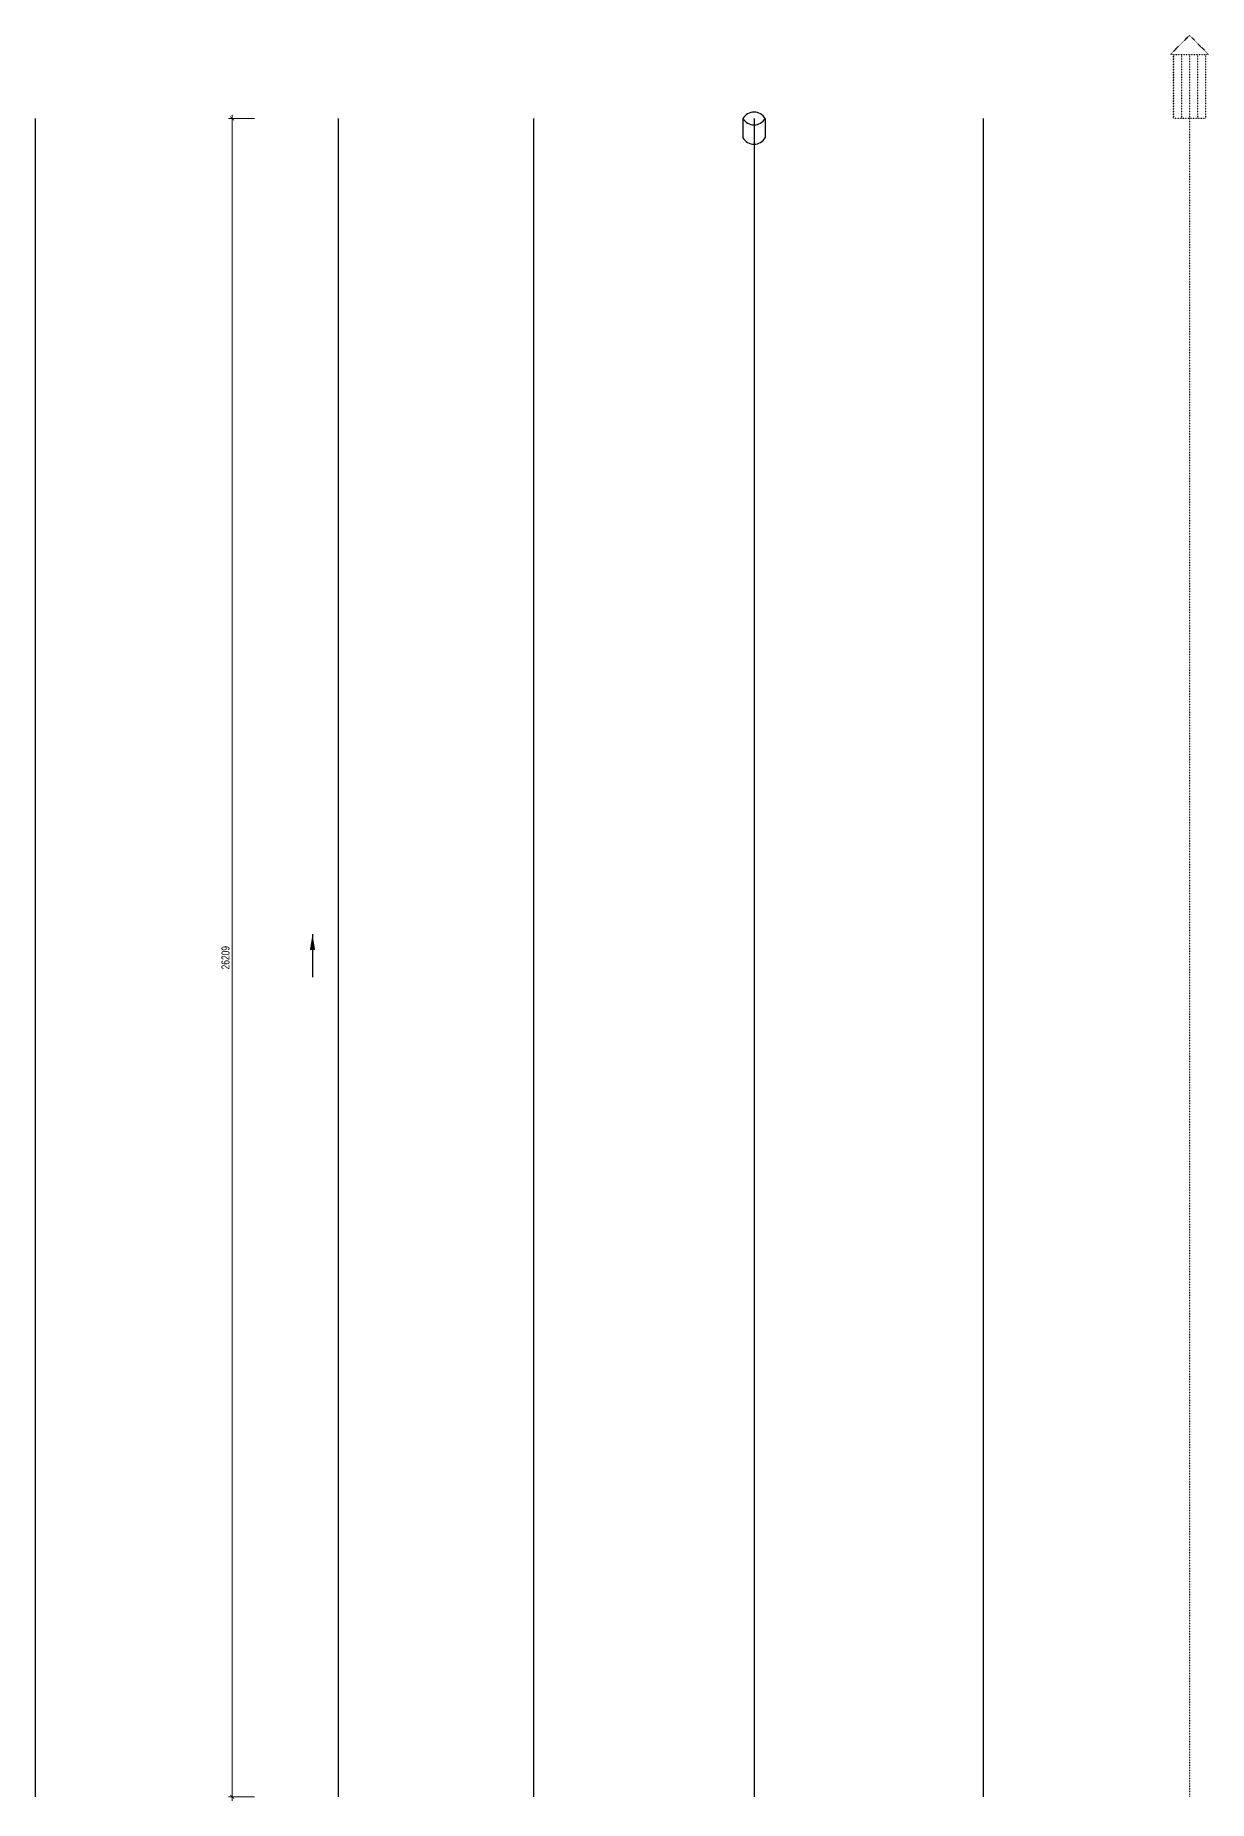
# Model space of a CAD drawing. Header units: millimetres. Extents: x -819040 to 60987, y -269988 to 131461.
# Drawn here: x -174880 to -156559, y 1539 to 29109 of the extents above; entities that cross this region are included whole.
import ezdxf

# ---------------------------------------------------------------- set-up
doc = ezdxf.new("R2010")
doc.units = ezdxf.units.MM
doc.linetypes.add('ACAD_ISO02W100', pattern=[15, 12, -3])
doc.linetypes.add('DOT', pattern=[0.25, 0, -0.25])
doc.layers.get('0').update_dxf_attribs({"lineweight": 9})
doc.layers.get('Defpoints').update_dxf_attribs({"lineweight": 9})
for name, color, linetype, lineweight in [('CAP LANH-CONTINOUS', 4, 'Continuous', 30), ('CAP LANH-CONTINOUS @ 50', 4, 'Continuous', 30), ('CAP LANH-MUI TEN', 4, 'DKMT', 30), ('CAP NONG-HIDDEN', 1, 'ACAD_ISO02W100', 30), ('GIENG THAM', 92, 'Continuous', 30), ('KICH THUOC', 21, 'Continuous', 13), ('KICH THUOC @ 50', 21, 'Continuous', 13), ('THOAT HOI -DOT', 2, 'DOT', 30), ('THOAT RUA-MIENG BAT', 3, 'ONG_THOAT', 30), ('THOAT XI-MIENG BAT', 6, 'ONG_THOAT', 30)]:
    doc.layers.add(name, color=color, linetype=linetype, lineweight=lineweight)
doc.styles.add('KICH THUOC', font='arial.ttf', dxfattribs={"width": 0.75})
doc.styles.get("Standard").update_dxf_attribs({"font": 'arial.ttf', "width": 0.75})
doc.linetypes.add('DKMT', pattern='A,0.6,["→",KICH THUOC,S=1.6875,R=0,X=0,Y=0.6],10', length=10.6)
doc.linetypes.add('ONG_THOAT', pattern='A,6,-1,[")",Standard,S=2,R=0,X=-0.466667,Y=-1],-0.2', length=7.2)
doc.dimstyles.new('TCVN-2.5', dxfattribs={"dimtxt": 2.5, "dimasz": 1.2, "dimexe": 1.2, "dimexo": 0, "dimgap": 0.8, "dimtad": 1, "dimtoh": 1, "dimdec": 0, "dimzin": 0, "dimdsep": 46, "dimtxsty": 'KICH THUOC', "dimblk": 'ARCHTICK', "dimcen": 1.2, "dimdle": 1.2, "dimclrd": 31, "dimclre": 31, "dimclrt": 256, "dimadec": 0, "dimazin": 0, "dimtm": 1e-09, "dimtfac": 1, "dimtdec": 0, "dimtix": 1, "dimtofl": 0, "dimtmove": 0, "dimatfit": 2, "dimfxl": 7, "dimfxlon": 1, "dimtolj": 1, "dimtzin": 0, "dimlwd": -1, "dimlwe": -1, "dimarcsym": 1})
doc.dimstyles.new('TCVN-5 D-i-L', dxfattribs={"dimtxt": 5, "dimasz": 1.2, "dimexe": 1.2, "dimexo": 0, "dimgap": 0.8, "dimtad": 1, "dimtoh": 1, "dimdec": 0, "dimzin": 0, "dimdsep": 46, "dimtxsty": 'KICH THUOC', "dimblk": 'ARCHTICK', "dimcen": 1.2, "dimdle": 1.2, "dimse1": 1, "dimse2": 1, "dimsd1": 1, "dimsd2": 1, "dimclrd": 256, "dimclre": 256, "dimclrt": 256, "dimadec": 0, "dimazin": 0, "dimtm": 1e-09, "dimtfac": 1, "dimtdec": 0, "dimtofl": 0, "dimtmove": 1, "dimatfit": 2, "dimfxl": 1, "dimtolj": 1, "dimtzin": 0, "dimlwd": -1, "dimlwe": -1, "dimarcsym": 1})

# ---------------------------------------------------------------- blocks, each defined once
blk = doc.blocks.new('thong_hoi')
at = {"layer": 'THOAT HOI -DOT'}
for points in [[(-250, 1000), (-300, 1000), (0, 1300), (300, 1000), (250, 1000)], [(250, 0), (-250, 0), (-250, 1000), (250, 1000), (250, 0)], [(-250, 1000), (-250, 0)], [(-125, 1000), (-125, 0)], [(0, 1000), (0, 0)], [(125, 1000), (125, 0)]]:
    blk.add_lwpolyline(points, dxfattribs=at)
blk = doc.blocks.new('gieng_tham_khong_gian')
at = {"layer": 'GIENG THAM'}
for points in [[(-173, 0), (-173, -300)], [(173, 0), (173, -300)]]:
    blk.add_lwpolyline(points, dxfattribs=at)
for centre, start, end in [((0, -100), 30, 150), ((0, 100), 210, 330), ((0, -200), 210, 330)]:
    blk.add_arc(centre, 200, start, end, dxfattribs=at)
blk = doc.blocks.new('_ArchTick')
at = {"color": 0, "linetype": 'ByBlock', "const_width": 0.15}
blk.add_lwpolyline([(-0.5, -0.5), (0.5, 0.5)], dxfattribs=at)
blk = doc.blocks.new('*D1888')
at = {"layer": 'Defpoints', "color": 0, "transparency": 16777216}
for p in [(-170152, 27809), (-171806, 1599), (-170152, 1599)]:
    blk.add_point(p, dxfattribs=at)
at = {"layer": 'KICH THUOC', "color": 31, "transparency": 16777216}
for p, q in [((-171806, 27869), (-171806, 1539)), ((-171456, 27809), (-171866, 27809)), ((-171456, 1599), (-171866, 1599))]:
    blk.add_line(p, q, dxfattribs=at)
at = {"layer": 'KICH THUOC', "color": 31, "transparency": 16777216, "xscale": 59.99999999999995, "yscale": 59.99999999999995, "zscale": 59.99999999999995}
for p, rotation in [((-171806, 27809), 90), ((-171806, 1599), 270)]:
    blk.add_blockref('_ArchTick', p, dxfattribs=dict(at, rotation=rotation))
at = {"layer": 'KICH THUOC', "transparency": 16777216, "insert": (-171910, 14704), "char_height": 125, "attachment_point": 5, "rotation": 90, "style": 'KICH THUOC'}
blk.add_mtext('\\A1;26209', dxfattribs=at)

msp = doc.modelspace()

# ---------------------------------------------------------------- linework, layer by layer
at = {"layer": 'CAP LANH-CONTINOUS'}
msp.add_line((-170152.5, 27808.8), (-170152.5, 1599.3), dxfattribs=at)
at = {"layer": 'CAP LANH-MUI TEN', "ltscale": 1.7}
msp.add_line((-174880, 27808.8), (-174880, 1599.3), dxfattribs=at)
at = {"layer": 'CAP NONG-HIDDEN', "ltscale": 0.2}
msp.add_line((-167103.9, 27808.8), (-167103.9, 1599.3), dxfattribs=at)
at = {"layer": 'THOAT HOI -DOT'}
msp.add_line((-156859.1, 27808.8), (-156859.1, 1599.3), dxfattribs=at)
at = {"layer": 'THOAT RUA-MIENG BAT'}
msp.add_line((-163657.6, 27808.8), (-163657.6, 1599.3), dxfattribs=at)
at = {"layer": 'THOAT XI-MIENG BAT'}
msp.add_line((-160078.8, 27808.8), (-160078.8, 1599.3), dxfattribs=at)

# ---------------------------------------------------------------- block references
at = {"layer": 'GIENG THAM'}
msp.add_blockref('gieng_tham_khong_gian', (-163657.6, 27808.8), dxfattribs=at)
at = {"layer": 'THOAT HOI -DOT'}
msp.add_blockref('thong_hoi', (-156859.1, 27808.8), dxfattribs=at)

# ---------------------------------------------------------------- dimensions: what is measured, and where the dimension line sits
at = {"layer": 'KICH THUOC @ 50'}
dim = msp.add_aligned_dim(p1=(-170152.4749, 27808.7571), p2=(-170152.4749, 1599.2598), distance=-1653.4096, dimstyle='TCVN-2.5', override={"dimscale": 50, "dimtix": 0, "dimtofl": 0, "dimtmove": 0, "dimatfit": 2}, dxfattribs=at)
dim.commit()
dim.dimension.update_dxf_attribs({"geometry": '*D1888', "text_midpoint": (-171909.7061, 14704.0085)})

# ---------------------------------------------------------------- leaders
at = {"layer": 'CAP LANH-CONTINOUS @ 50'}
msp.add_leader([(-170551.8, 15073), (-170551.8, 14400.4)], dimstyle='TCVN-5 D-i-L', override={"dimscale": 50, "dimasz": 5, "dimgap": 0.8, "dimtad": 0}, dxfattribs=at)

doc.saveas('drawing.dxf')
